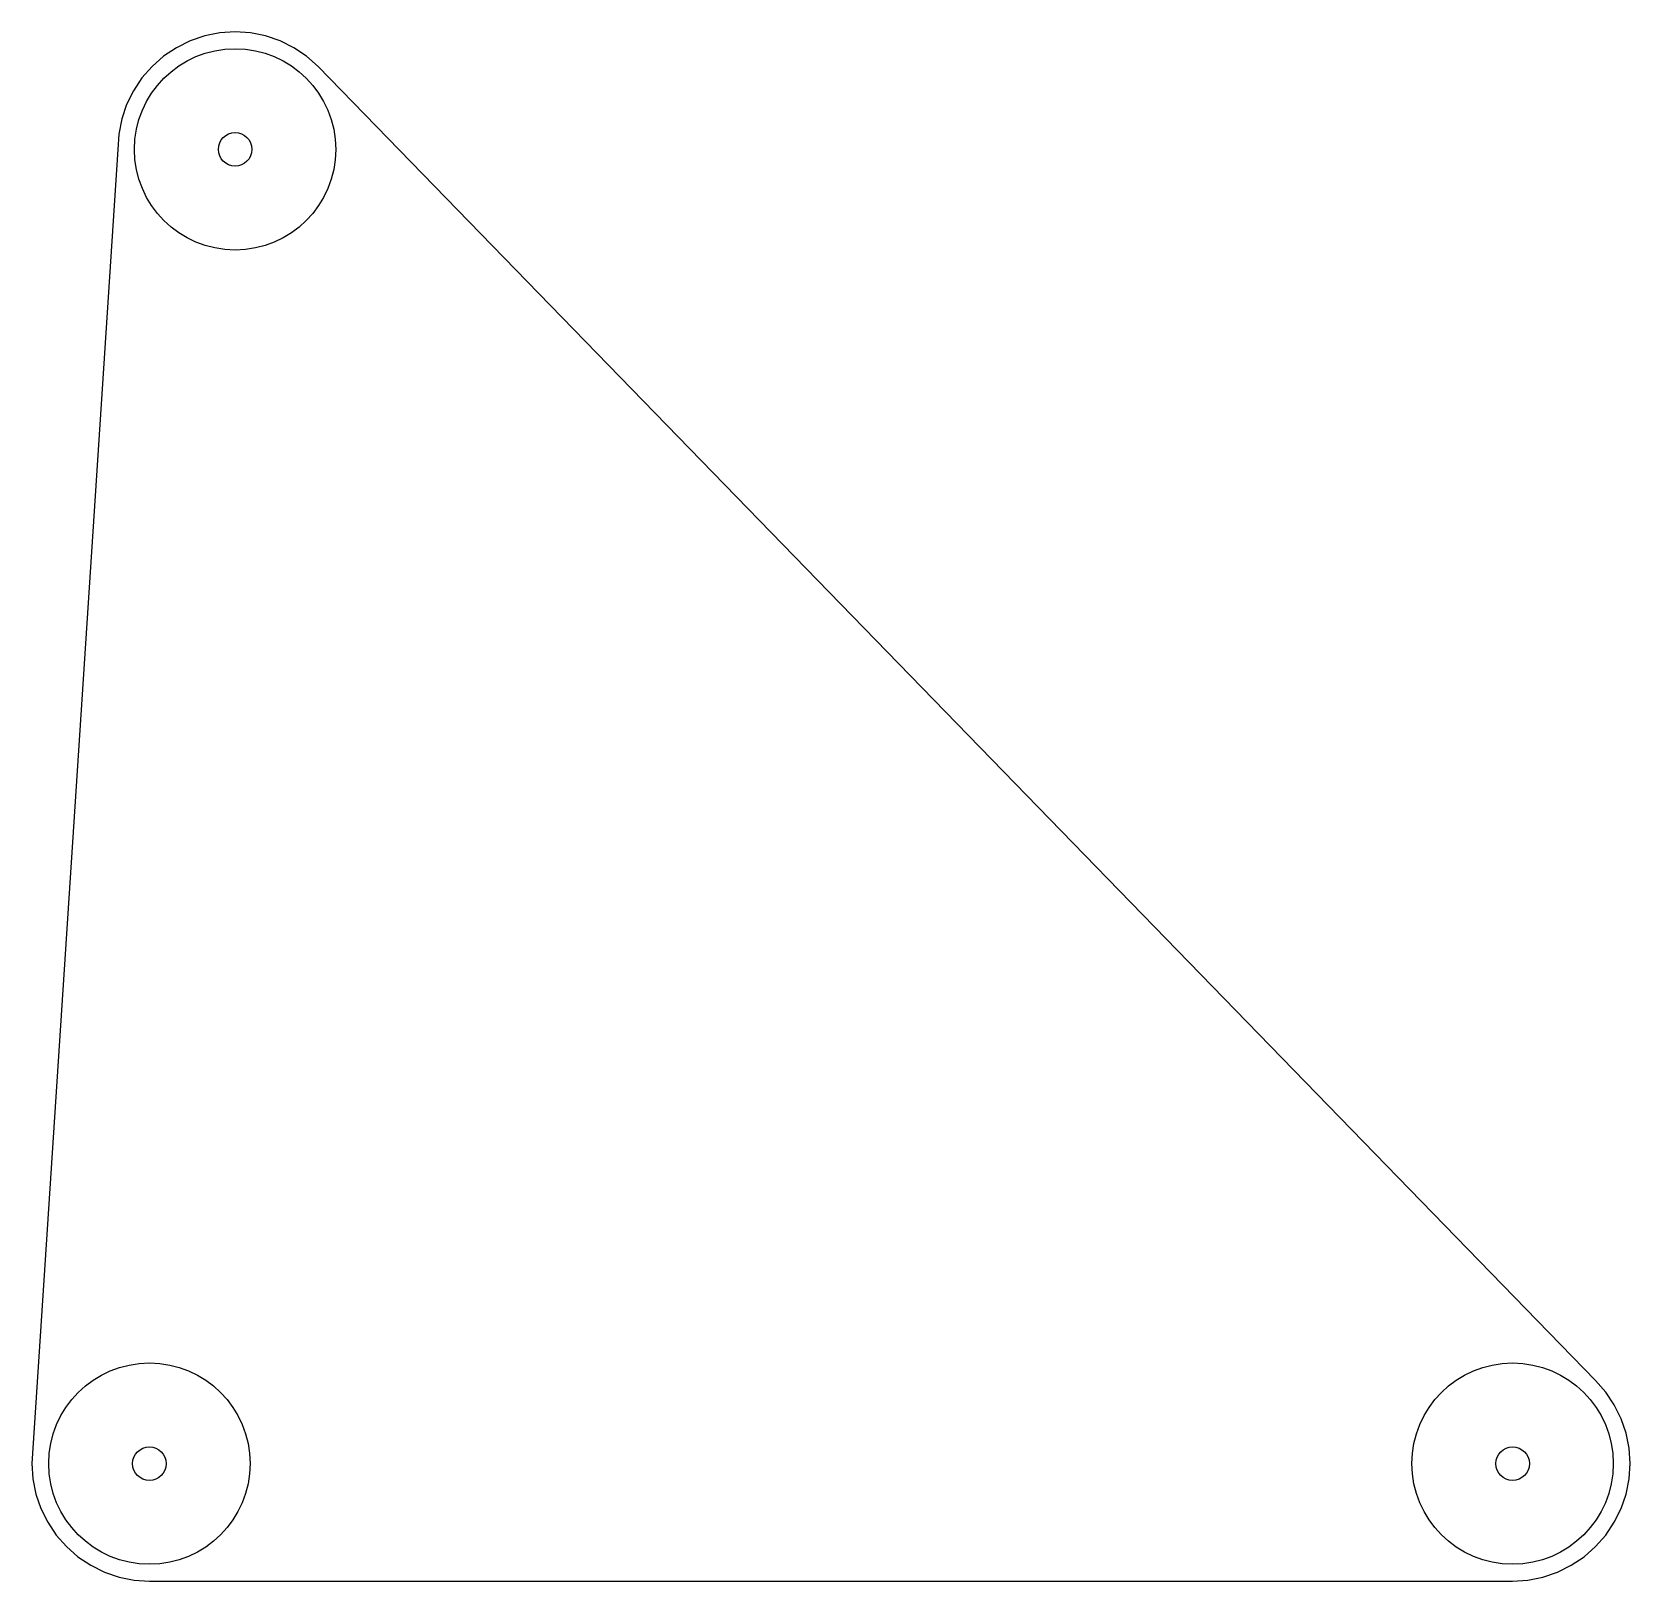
# Model space of a CAD drawing. Header units: millimetres. Extents: x -35 to 441, y -35 to 427.
import ezdxf

# ---------------------------------------------------------------- set-up
doc = ezdxf.new("R2010")
doc.units = ezdxf.units.MM

msp = doc.modelspace()

# ---------------------------------------------------------------- linework, layer by layer
at = {"layer": 'CHEEK-OUTLINE'}
for centre in [(25.551, 391.747), (0, 0), (406.285, 0)]:
    msp.add_circle(centre, 30, dxfattribs=at)
at = {"layer": 'CUT'}
for p, q in [((12.157, 424.082), (8.051, 422.058)), ((16.492, 425.554), (12.157, 424.082)), ((20.982, 426.447), (16.492, 425.554)), ((25.551, 426.747), (20.982, 426.447)), ((30.119, 426.447), (25.551, 426.747)), ((34.609, 425.554), (30.119, 426.447)), ((38.945, 424.082), (34.609, 425.554)), ((43.051, 422.058), (38.945, 424.082)), ((4.244, 419.514), (0.802, 416.495)), ((8.051, 422.058), (4.244, 419.514)), ((46.857, 419.514), (43.051, 422.058)), ((50.3, 416.495), (46.857, 419.514)), ((0.802, 416.495), (-2.217, 413.053)), ((431.034, 24.749), (50.3, 416.495)), ((-2.217, 413.053), (-4.76, 409.247)), ((-6.785, 405.141), (-8.257, 400.805)), ((-4.76, 409.247), (-6.785, 405.141)), ((-8.257, 400.805), (-9.15, 396.315)), ((-9.15, 396.315), (-9.449, 391.747)), ((-9.449, 391.747), (-35, 0)), ((434.052, 21.307), (431.034, 24.749)), ((436.596, 17.5), (434.052, 21.307)), ((438.621, 13.394), (436.596, 17.5)), ((440.092, 9.059), (438.621, 13.394)), ((440.986, 4.568), (440.092, 9.059)), ((-35, 0), (-34.701, -4.568)), ((441.285, 0), (440.986, 4.568)), ((440.986, -4.568), (441.285, 0)), ((-34.701, -4.568), (-33.807, -9.059)), ((440.092, -9.059), (440.986, -4.568)), ((-33.807, -9.059), (-32.336, -13.394)), ((438.621, -13.394), (440.092, -9.059)), ((-32.336, -13.394), (-30.311, -17.5)), ((436.596, -17.5), (438.621, -13.394)), ((-30.311, -17.5), (-27.767, -21.307)), ((434.052, -21.307), (436.596, -17.5)), ((-27.767, -21.307), (-24.749, -24.749)), ((431.034, -24.749), (434.052, -21.307)), ((-24.749, -24.749), (-21.307, -27.767)), ((-21.307, -27.767), (-17.5, -30.311)), ((423.785, -30.311), (427.592, -27.767)), ((427.592, -27.767), (431.034, -24.749)), ((-17.5, -30.311), (-13.394, -32.336)), ((-13.394, -32.336), (-9.059, -33.807)), ((415.344, -33.807), (419.679, -32.336)), ((419.679, -32.336), (423.785, -30.311)), ((-9.059, -33.807), (-4.568, -34.701)), ((-4.568, -34.701), (0, -35)), ((0, -35), (406.285, -35)), ((406.285, -35), (410.853, -34.701)), ((410.853, -34.701), (415.344, -33.807))]:
    msp.add_line(p, q, dxfattribs=at)
for centre in [(25.551, 391.747), (0, 0), (406.285, 0)]:
    msp.add_circle(centre, 5, dxfattribs=at)

doc.saveas('drawing.dxf')
